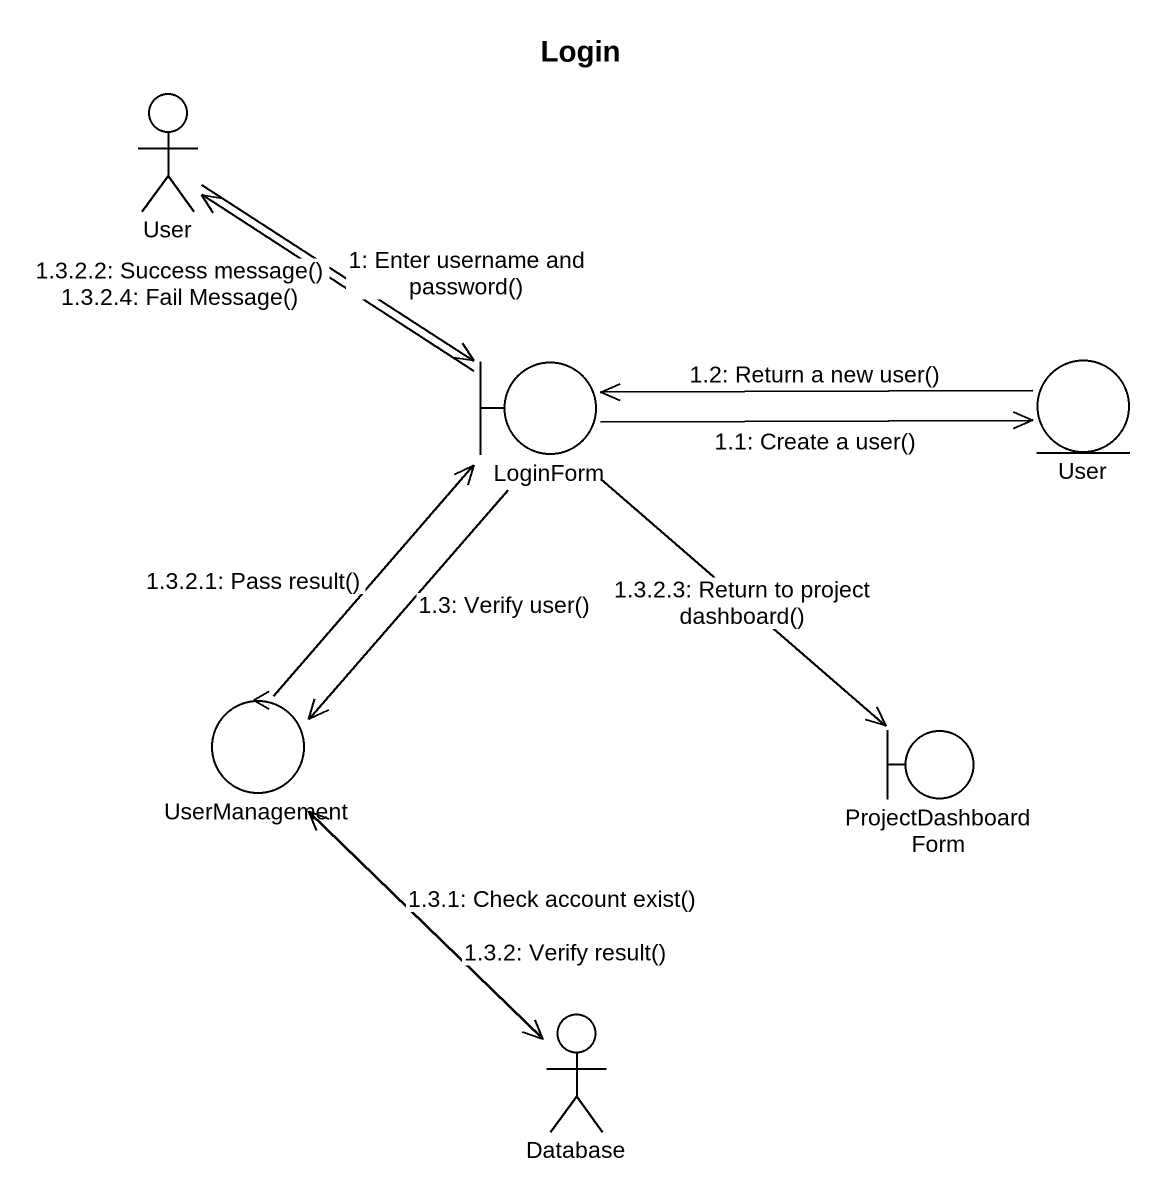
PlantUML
@startuml
title Login
actor User
boundary LoginForm
entity "User" as User_2
control UserManagement
boundary ProjectDashboardForm
actor "Database" as Database_
User --> LoginForm : 1: Enter username and password()
LoginForm -right-> User_2 : 1.1: Create a user()
User_2 -left-> LoginForm : 1.2: Return a new user()
LoginForm --> UserManagement : 1.3: Verify user()
UserManagement --> Database_ : 1.3.1: Check account exist()
Database_ -up-> UserManagement : 1.3.2: Verify result()
UserManagement -up-> LoginForm : 1.3.2.1: Pass result()
LoginForm -up-> User : 1.3.2.2: Success message()\n1.3.2.4: Fail Message()
LoginForm --> ProjectDashboardForm : 1.3.2.3: Return to project dashboard()
@enduml
